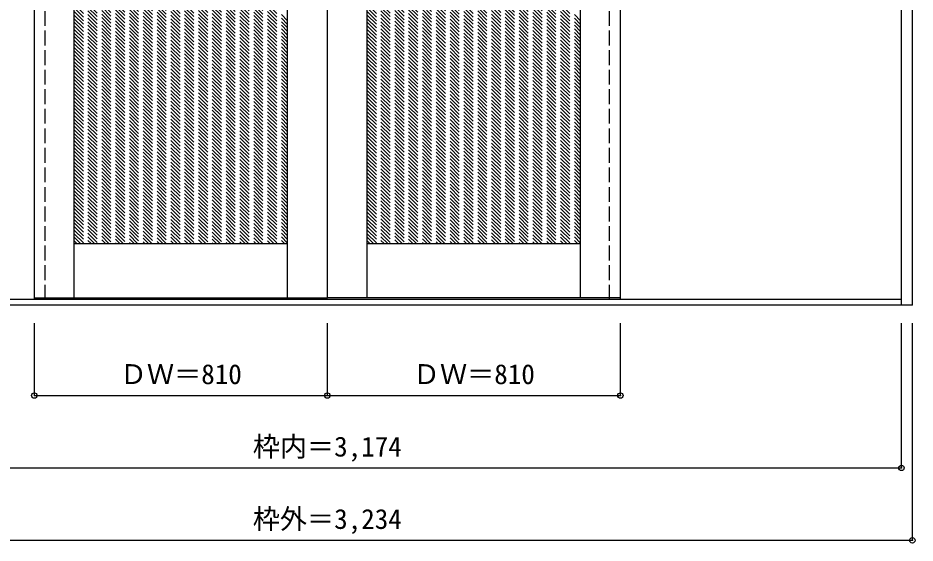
# Model space of a CAD drawing. Units: millimetres, scale not verified. Extents: x -2123 to 1664, y -1718 to 1194.
# Drawn here: x -816 to 1664, y -1718 to -268 of the extents above; entities that cross this region are included whole.
import ezdxf
from ezdxf.enums import TextEntityAlignment as Align

# ---------------------------------------------------------------- set-up
doc = ezdxf.new("R2010")
doc.units = ezdxf.units.MM
doc.header["$LTSCALE"] = 30
doc.header["$PDMODE"] = 32
doc.header["$PDSIZE"] = 15
doc.linetypes.add('DASHED1', pattern=[1.8, 1.2, -0.6])
doc.layers.add('0-0', color=4, linetype='DASHED1')
doc.layers.add('0-1_寸法', color=7, linetype='Continuous')
doc.styles.add('ＭＳ ゴシック', font='')
doc.styles.get('ＭＳ ゴシック').set_extended_font_data('MS Gothic')

msp = doc.modelspace()

# ---------------------------------------------------------------- linework, layer by layer
at = {"layer": '0-0', "color": 3, "linetype": 'Continuous'}
for p, q in [((1626.04, -1060.72), (1626.04, 1186.28)), ((1656.04, -1060.72), (1656.04, 1186.28)), ((-770.96, -1040.72), (-770.96, 1142.28)), ((-660.96, -1040.72), (-660.96, 1142.28)), ((-70.96, -1040.72), (-70.96, 1142.28)), ((39.04, -1040.72), (39.04, 1142.28)), ((149.04, -1040.72), (149.04, 1142.28)), ((739.04, -1040.72), (739.04, 1142.28)), ((849.04, -1040.72), (849.04, 1142.28)), ((-660.96, -890.72), (-70.96, -890.72)), ((149.04, -890.72), (739.04, -890.72)), ((-770.96, -1040.72), (39.04, -1040.72)), ((849.04, -1040.72), (39.04, -1040.72)), ((1656.04, -1060.72), (-1577.96, -1060.72)), ((1626.04, -1045.72), (-1547.96, -1045.72))]:
    msp.add_line(p, q, dxfattribs=at)
at = {"layer": '0-0'}
for p, q in [((-770.96, -1045.72), (-770.96, 1150.28)), ((-740.96, -1045.72), (-740.96, 1150.28)), ((-740.96, -1040.72), (-740.96, 1142.28)), ((819.04, -1045.72), (819.04, 1150.28)), ((819.04, -1040.72), (819.04, 1142.28)), ((849.04, -1045.72), (849.04, 1150.28)), ((-660.96, 314.34), (-70.96, -275.66)), ((-660.96, 304.44), (-70.96, -285.56)), ((149.04, 314.34), (739.04, -275.66)), ((149.04, 304.44), (739.04, -285.56)), ((-660.96, 294.54), (-70.96, -295.46)), ((-660.96, 284.64), (-70.96, -305.36)), ((-660.96, 274.74), (-70.96, -315.26)), ((149.04, 294.54), (739.04, -295.46)), ((149.04, 284.64), (739.04, -305.36)), ((149.04, 274.74), (739.04, -315.26)), ((-660.96, 264.84), (-70.96, -325.16)), ((-660.96, 254.94), (-70.96, -335.06)), ((149.04, 264.84), (739.04, -325.16)), ((149.04, 254.94), (739.04, -335.06)), ((-660.96, 245.04), (-70.96, -344.96)), ((-660.96, 235.14), (-70.96, -354.86)), ((-660.96, 225.24), (-70.96, -364.76)), ((149.04, 245.04), (739.04, -344.96)), ((149.04, 235.14), (739.04, -354.86)), ((149.04, 225.24), (739.04, -364.76)), ((-660.96, 215.34), (-70.96, -374.66)), ((-660.96, 205.44), (-70.96, -384.56)), ((149.04, 215.34), (739.04, -374.66)), ((149.04, 205.44), (739.04, -384.56)), ((-660.96, 195.55), (-70.96, -394.45)), ((-660.96, 185.65), (-70.96, -404.35)), ((-660.96, 175.75), (-70.96, -414.25)), ((149.04, 195.55), (739.04, -394.45)), ((149.04, 185.65), (739.04, -404.35)), ((149.04, 175.75), (739.04, -414.25)), ((-660.96, 165.85), (-70.96, -424.15)), ((-660.96, 155.95), (-70.96, -434.05)), ((149.04, 165.85), (739.04, -424.15)), ((149.04, 155.95), (739.04, -434.05)), ((-660.96, 146.05), (-70.96, -443.95)), ((-660.96, 136.15), (-70.96, -453.85)), ((-660.96, 126.25), (-70.96, -463.75)), ((149.04, 146.05), (739.04, -443.95)), ((149.04, 136.15), (739.04, -453.85)), ((149.04, 126.25), (739.04, -463.75)), ((-660.96, 116.35), (-70.96, -473.65)), ((-660.96, 106.45), (-70.96, -483.55)), ((149.04, 116.35), (739.04, -473.65)), ((149.04, 106.45), (739.04, -483.55)), ((-660.96, 96.55), (-70.96, -493.45)), ((-660.96, 86.65), (-70.96, -503.35)), ((-660.96, 76.75), (-70.96, -513.25)), ((149.04, 96.55), (739.04, -493.45)), ((149.04, 86.65), (739.04, -503.35)), ((149.04, 76.75), (739.04, -513.25)), ((-660.96, 66.85), (-70.96, -523.15)), ((-660.96, 56.95), (-70.96, -533.05)), ((149.04, 66.85), (739.04, -523.15)), ((149.04, 56.95), (739.04, -533.05)), ((-660.96, 47.05), (-70.96, -542.95)), ((-660.96, 37.15), (-70.96, -552.85)), ((-660.96, 27.25), (-70.96, -562.75)), ((149.04, 47.05), (739.04, -542.95)), ((149.04, 37.15), (739.04, -552.85)), ((149.04, 27.25), (739.04, -562.75)), ((-660.96, 17.35), (-70.96, -572.65)), ((-660.96, 7.45), (-70.96, -582.55)), ((149.04, 17.35), (739.04, -572.65)), ((149.04, 7.45), (739.04, -582.55)), ((-660.96, -2.44), (-70.96, -592.44)), ((-660.96, -12.34), (-70.96, -602.34)), ((-660.96, -22.24), (-70.96, -612.24)), ((149.04, -2.44), (739.04, -592.44)), ((149.04, -12.34), (739.04, -602.34)), ((149.04, -22.24), (739.04, -612.24)), ((-660.96, -32.14), (-70.96, -622.14)), ((-660.96, -42.04), (-70.96, -632.04)), ((149.04, -32.14), (739.04, -622.14)), ((149.04, -42.04), (739.04, -632.04)), ((-660.96, -51.94), (-70.96, -641.94)), ((-660.96, -61.84), (-70.96, -651.84)), ((-660.96, -71.74), (-70.96, -661.74)), ((149.04, -51.94), (739.04, -641.94)), ((149.04, -61.84), (739.04, -651.84)), ((149.04, -71.74), (739.04, -661.74)), ((-660.96, -81.64), (-70.96, -671.64)), ((-660.96, -91.54), (-70.96, -681.54)), ((149.04, -81.64), (739.04, -671.64)), ((149.04, -91.54), (739.04, -681.54)), ((-660.96, -101.44), (-70.96, -691.44)), ((-660.96, -111.34), (-70.96, -701.34)), ((-660.96, -121.24), (-70.96, -711.24)), ((149.04, -101.44), (739.04, -691.44)), ((149.04, -111.34), (739.04, -701.34)), ((149.04, -121.24), (739.04, -711.24)), ((-660.96, -131.14), (-70.96, -721.14)), ((-660.96, -141.04), (-70.96, -731.04)), ((149.04, -131.14), (739.04, -721.14)), ((149.04, -141.04), (739.04, -731.04)), ((-660.96, -150.94), (-70.96, -740.94)), ((-660.96, -160.84), (-70.96, -750.84)), ((-660.96, -170.74), (-70.96, -760.74)), ((149.04, -150.94), (739.04, -740.94)), ((149.04, -160.84), (739.04, -750.84)), ((149.04, -170.74), (739.04, -760.74)), ((-660.96, -180.64), (-70.96, -770.64)), ((-660.96, -190.53), (-70.96, -780.53)), ((149.04, -180.64), (739.04, -770.64)), ((149.04, -190.53), (739.04, -780.53)), ((-660.96, -200.43), (-70.96, -790.43)), ((-660.96, -210.33), (-70.96, -800.33)), ((-660.96, -220.23), (-70.96, -810.23)), ((149.04, -200.43), (739.04, -790.43)), ((149.04, -210.33), (739.04, -800.33)), ((149.04, -220.23), (739.04, -810.23)), ((-660.96, -230.13), (-70.96, -820.13)), ((-660.96, -240.03), (-70.96, -830.03)), ((149.04, -230.13), (739.04, -820.13)), ((149.04, -240.03), (739.04, -830.03)), ((-660.96, -249.93), (-70.96, -839.93)), ((-660.96, -259.83), (-70.96, -849.83)), ((-660.96, -269.73), (-70.96, -859.73)), ((149.04, -249.93), (739.04, -839.93)), ((149.04, -259.83), (739.04, -849.83)), ((149.04, -269.73), (739.04, -859.73)), ((-660.96, -279.63), (-70.96, -869.63)), ((-660.96, -289.53), (-70.96, -879.53)), ((149.04, -279.63), (739.04, -869.63)), ((149.04, -289.53), (739.04, -879.53)), ((-660.96, -299.43), (-70.96, -889.43)), ((-660.96, -309.33), (-79.57, -890.72)), ((-660.96, -319.23), (-89.47, -890.72)), ((149.04, -299.43), (739.04, -889.43)), ((149.04, -309.33), (730.43, -890.72)), ((149.04, -319.23), (720.53, -890.72)), ((-660.96, -329.13), (-99.37, -890.72)), ((-660.96, -339.03), (-109.27, -890.72)), ((149.04, -329.13), (710.63, -890.72)), ((149.04, -339.03), (700.73, -890.72)), ((-660.96, -348.93), (-119.17, -890.72)), ((-660.96, -358.83), (-129.07, -890.72)), ((-660.96, -368.73), (-138.97, -890.72)), ((149.04, -348.93), (690.83, -890.72)), ((149.04, -358.83), (680.93, -890.72)), ((149.04, -368.73), (671.03, -890.72)), ((-660.96, -378.63), (-148.87, -890.72)), ((-660.96, -388.52), (-158.77, -890.72)), ((149.04, -378.63), (661.13, -890.72)), ((149.04, -388.52), (651.23, -890.72)), ((-660.96, -398.42), (-168.66, -890.72)), ((-660.96, -408.32), (-178.56, -890.72)), ((-660.96, -418.22), (-188.46, -890.72)), ((149.04, -398.42), (641.34, -890.72)), ((149.04, -408.32), (631.44, -890.72)), ((149.04, -418.22), (621.54, -890.72)), ((-660.96, -428.12), (-198.36, -890.72)), ((-660.96, -438.02), (-208.26, -890.72)), ((149.04, -428.12), (611.64, -890.72)), ((149.04, -438.02), (601.74, -890.72)), ((-660.96, -447.92), (-218.16, -890.72)), ((-660.96, -457.82), (-228.06, -890.72)), ((-660.96, -467.72), (-237.96, -890.72)), ((149.04, -447.92), (591.84, -890.72)), ((149.04, -457.82), (581.94, -890.72)), ((149.04, -467.72), (572.04, -890.72)), ((-660.96, -477.62), (-247.86, -890.72)), ((-660.96, -487.52), (-257.76, -890.72)), ((149.04, -477.62), (562.14, -890.72)), ((149.04, -487.52), (552.24, -890.72)), ((-660.96, -497.42), (-267.66, -890.72)), ((-660.96, -507.32), (-277.56, -890.72)), ((-660.96, -517.22), (-287.46, -890.72)), ((149.04, -497.42), (542.34, -890.72)), ((149.04, -507.32), (532.44, -890.72)), ((149.04, -517.22), (522.54, -890.72)), ((-660.96, -527.12), (-297.36, -890.72)), ((-660.96, -537.02), (-307.26, -890.72)), ((149.04, -527.12), (512.64, -890.72)), ((149.04, -537.02), (502.74, -890.72)), ((-660.96, -546.92), (-317.16, -890.72)), ((-660.96, -556.82), (-327.06, -890.72)), ((-660.96, -566.72), (-336.96, -890.72)), ((149.04, -546.92), (492.84, -890.72)), ((149.04, -556.82), (482.94, -890.72)), ((149.04, -566.72), (473.04, -890.72)), ((-660.96, -576.62), (-346.86, -890.72)), ((-660.96, -586.51), (-356.76, -890.72)), ((149.04, -576.62), (463.14, -890.72)), ((149.04, -586.51), (453.24, -890.72)), ((-660.96, -596.41), (-366.65, -890.72)), ((-660.96, -606.31), (-376.55, -890.72)), ((-660.96, -616.21), (-386.45, -890.72)), ((149.04, -596.41), (443.35, -890.72)), ((149.04, -606.31), (433.45, -890.72)), ((149.04, -616.21), (423.55, -890.72)), ((-660.96, -626.11), (-396.35, -890.72)), ((-660.96, -636.01), (-406.25, -890.72)), ((149.04, -626.11), (413.65, -890.72)), ((149.04, -636.01), (403.75, -890.72)), ((-660.96, -645.91), (-416.15, -890.72)), ((-660.96, -655.81), (-426.05, -890.72)), ((-660.96, -665.71), (-435.95, -890.72)), ((149.04, -645.91), (393.85, -890.72)), ((149.04, -655.81), (383.95, -890.72)), ((149.04, -665.71), (374.05, -890.72)), ((-660.96, -675.61), (-445.85, -890.72)), ((-660.96, -685.51), (-455.75, -890.72)), ((149.04, -675.61), (364.15, -890.72)), ((149.04, -685.51), (354.25, -890.72)), ((-660.96, -695.41), (-465.65, -890.72)), ((-660.96, -705.31), (-475.55, -890.72)), ((-660.96, -715.21), (-485.45, -890.72)), ((149.04, -695.41), (344.35, -890.72)), ((149.04, -705.31), (334.45, -890.72)), ((149.04, -715.21), (324.55, -890.72)), ((-660.96, -725.11), (-495.35, -890.72)), ((-660.96, -735.01), (-505.25, -890.72)), ((149.04, -725.11), (314.65, -890.72)), ((149.04, -735.01), (304.75, -890.72)), ((-660.96, -744.91), (-515.15, -890.72)), ((-660.96, -754.81), (-525.05, -890.72)), ((-660.96, -764.71), (-534.95, -890.72)), ((149.04, -744.91), (294.85, -890.72)), ((149.04, -754.81), (284.95, -890.72)), ((149.04, -764.71), (275.05, -890.72)), ((-660.96, -774.61), (-544.85, -890.72)), ((-660.96, -784.5), (-554.74, -890.72)), ((149.04, -774.61), (265.15, -890.72)), ((149.04, -784.5), (255.26, -890.72)), ((-660.96, -794.4), (-564.64, -890.72)), ((-660.96, -804.3), (-574.54, -890.72)), ((-660.96, -814.2), (-584.44, -890.72)), ((149.04, -794.4), (245.36, -890.72)), ((149.04, -804.3), (235.46, -890.72)), ((149.04, -814.2), (225.56, -890.72)), ((-660.96, -824.1), (-594.34, -890.72)), ((-660.96, -834), (-604.24, -890.72)), ((149.04, -824.1), (215.66, -890.72)), ((149.04, -834), (205.76, -890.72)), ((-660.96, -843.9), (-614.14, -890.72)), ((-660.96, -853.8), (-624.04, -890.72)), ((-660.96, -863.7), (-633.94, -890.72)), ((149.04, -843.9), (195.86, -890.72)), ((149.04, -853.8), (185.96, -890.72)), ((149.04, -863.7), (176.06, -890.72)), ((-660.96, -873.6), (-643.84, -890.72)), ((-660.96, -883.5), (-653.74, -890.72)), ((149.04, -873.6), (166.16, -890.72)), ((149.04, -883.5), (156.26, -890.72))]:
    msp.add_line(p, q, dxfattribs=at)
at = {"layer": '0-1_寸法', "color": 4}
for p, q in [((-770.96, -1310.72), (-770.96, -1110.72)), ((39.04, -1310.72), (39.04, -1110.72)), ((849.04, -1310.72), (849.04, -1110.72)), ((-770.96, -1310.72), (849.04, -1310.72))]:
    msp.add_line(p, q, dxfattribs=at)
for points in [[(-1577.96, -1710.72), (1656.04, -1710.72), (1656.04, -1110.72)], [(-1547.96, -1510.72), (1626.04, -1510.72), (1626.04, -1110.72)]]:
    msp.add_lwpolyline(points, dxfattribs=at)
at = {"layer": '0-1_寸法'}
for p in [(-770.96, -1310.72), (39.04, -1310.72), (849.04, -1310.72), (1626.04, -1510.72), (1656.04, -1710.72)]:
    msp.add_point(p, dxfattribs=at)

# ---------------------------------------------------------------- texts
at = {"layer": '0-1_寸法', "style": 'ＭＳ ゴシック'}
for s, p in [('ＤＷ＝810', (-534.71, -1295.72)), ('ＤＷ＝810', (275.29, -1295.72)), ('枠内＝3,174', (-167.21, -1495.72)), ('枠外＝3,234', (-167.21, -1695.72))]:
    msp.add_text(s, height=54.99, dxfattribs=at).set_placement(p, align=Align.BOTTOM_LEFT)

doc.saveas('drawing.dxf')
